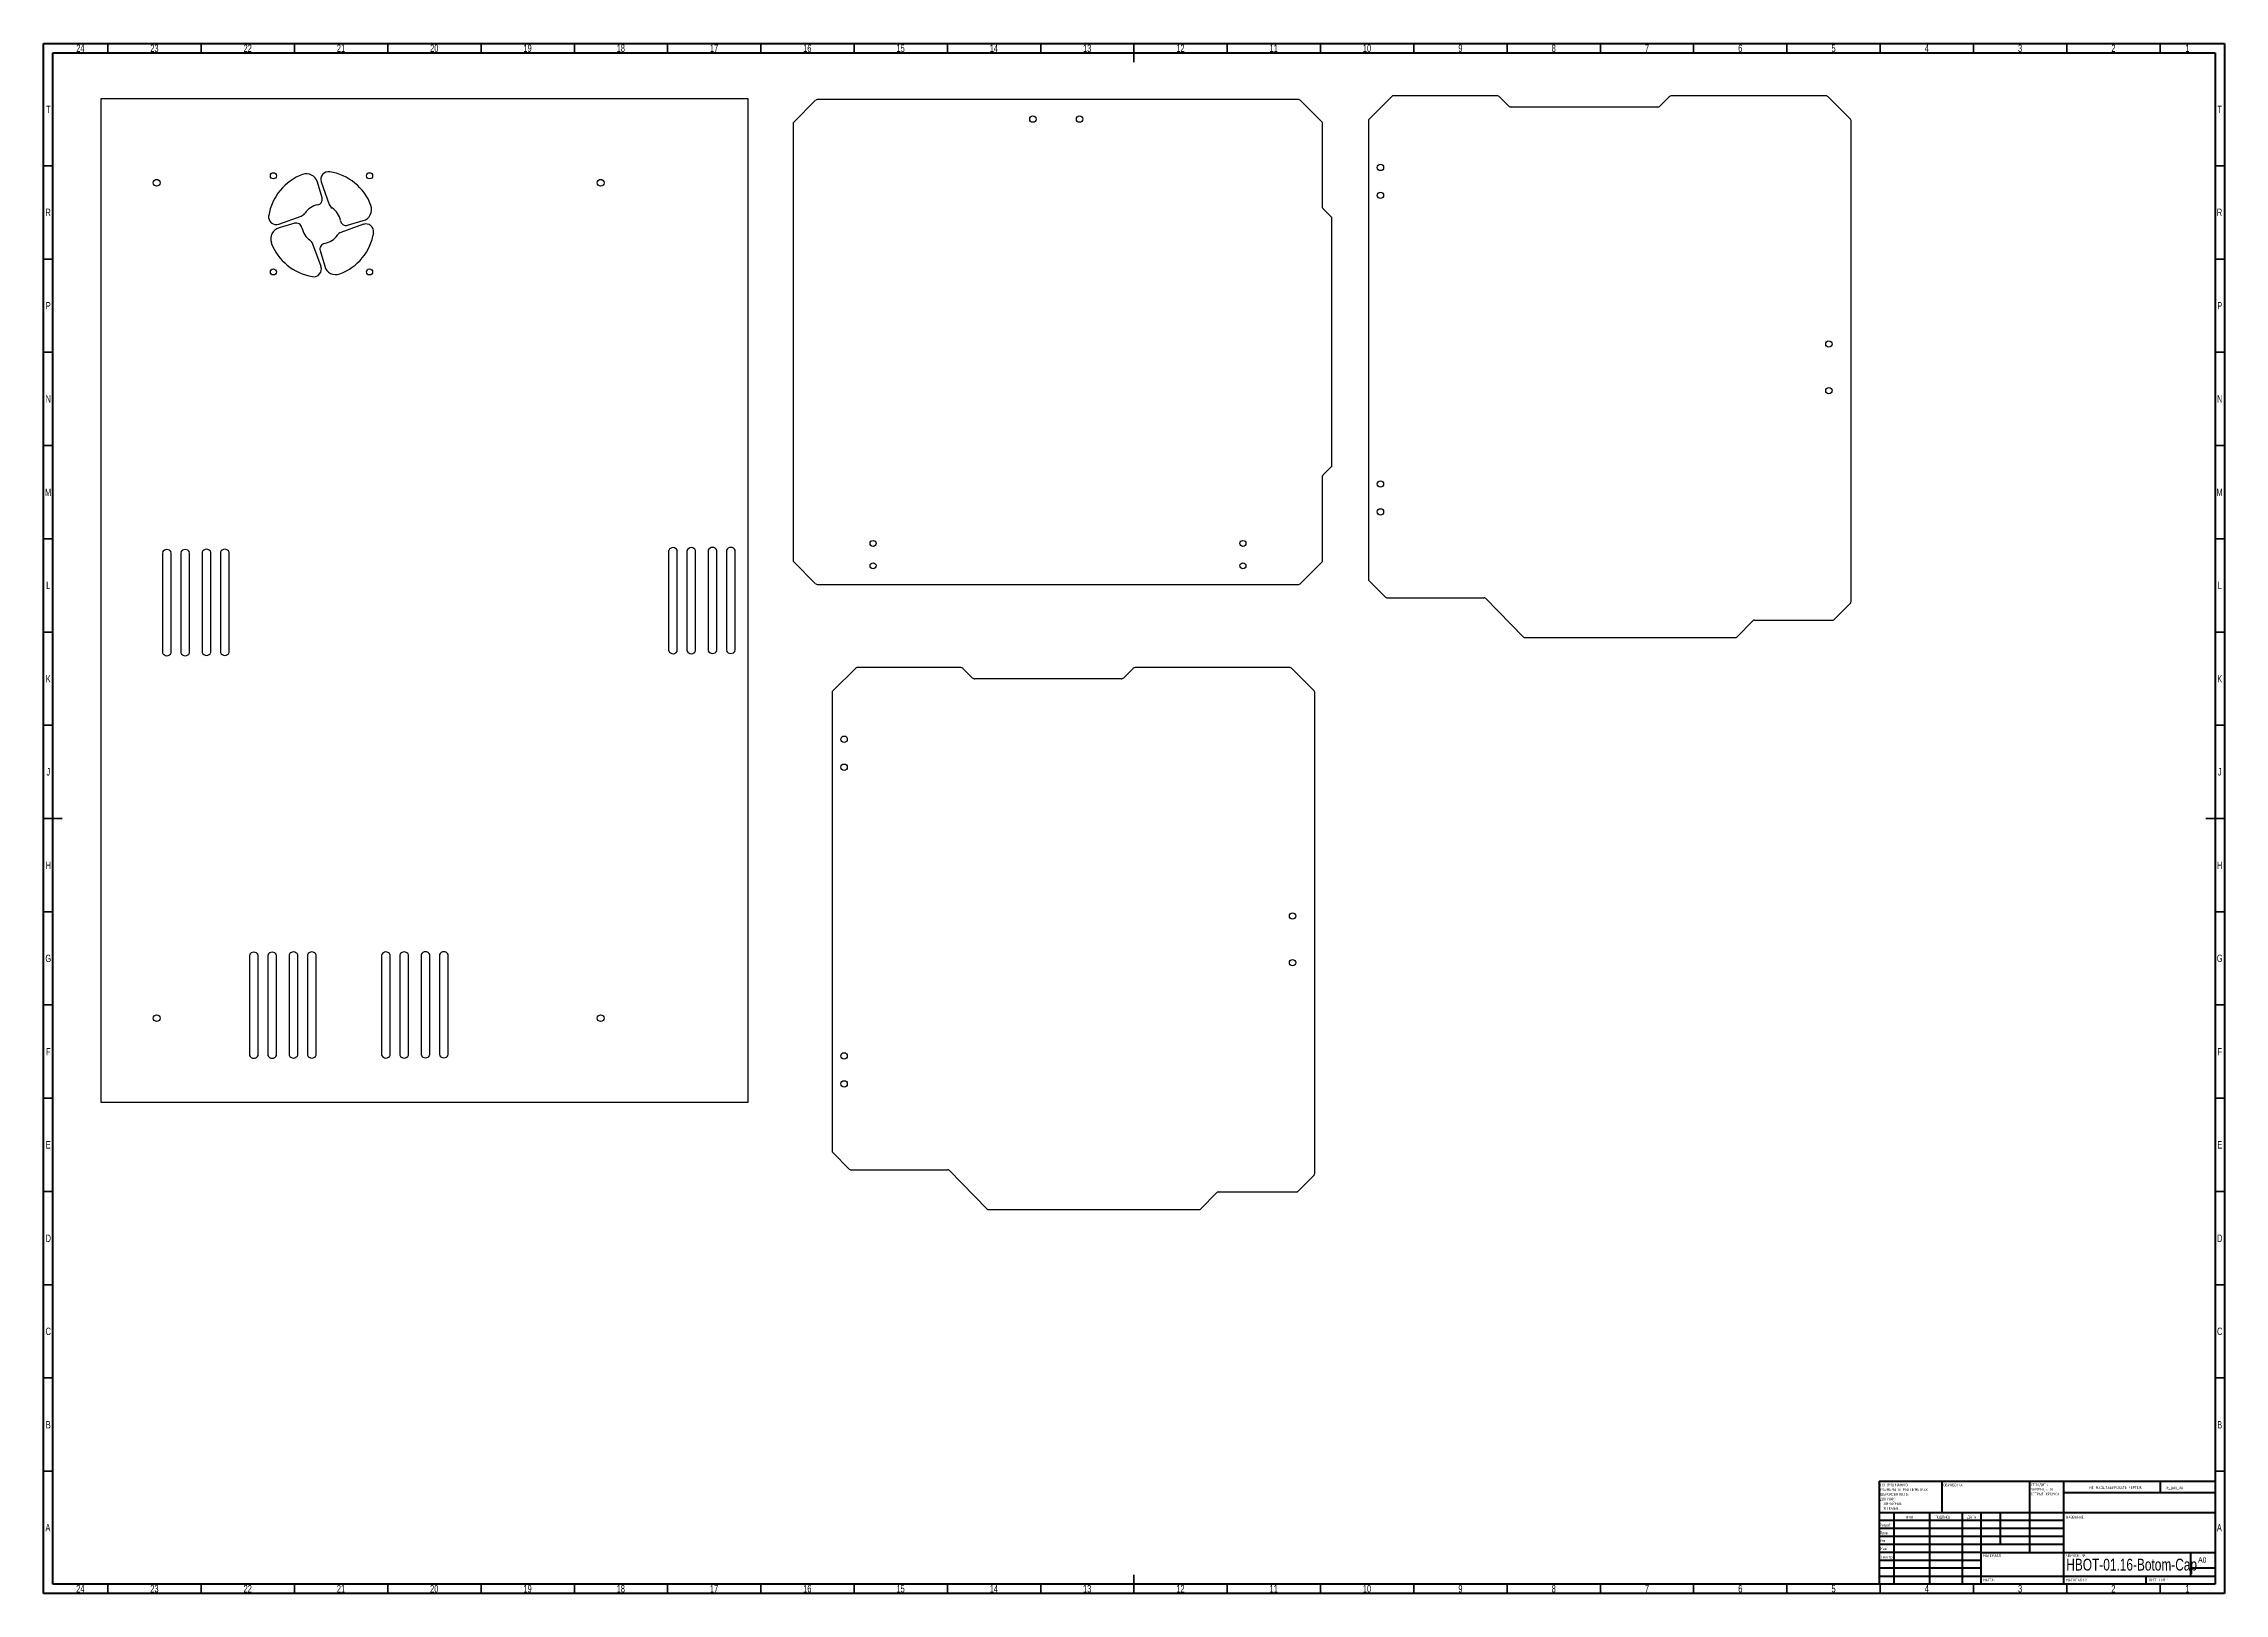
# Model space of a CAD drawing. Header units: millimetres. Extents: x 15 to 1184, y 5 to 836.
import ezdxf

# ---------------------------------------------------------------- set-up
doc = ezdxf.new("R2010")
doc.units = ezdxf.units.MM
doc.styles.add('SLDTEXTSTYLE0', font='TXT', dxfattribs={"width": 0.75})
doc.styles.add('SLDTEXTSTYLE1', font='TXT', dxfattribs={"width": 0.75, "bigfont": 'bigfont'})
doc.styles.add('SLDTEXTSTYLE2', font='TXT', dxfattribs={"width": 0.681818, "bigfont": 'bigfont'})

# ---------------------------------------------------------------- blocks, each defined once
blk = doc.blocks.new('SW_NOTE_0')
at = {"color": 0, "linetype": 'Continuous', "lineweight": 0, "char_height": 1.5, "attachment_point": 1, "style": 'SLDTEXTSTYLE1'}
for s, insert in [('\\M+18452\\M+18443\\M+1844C\\M+18440\\M+18444\\M+18449\\M+18453\\M+1845D', (0, 1.9)), ('\\M+18448\\M+18440\\M+18454\\M+18452\\M+18445\\M+1844E\\M+18457\\M+1845C \\M+18449', (0, -0.6)), ('\\M+1844F\\M+18452\\M+18453\\M+18451\\M+1845C\\M+18445 \\M+1844B\\M+18451\\M+1844F\\M+1844D\\M+1844B\\M+18449', (0, -3.1))]:
    blk.add_mtext(s, dxfattribs=dict(at, insert=insert))
blk = doc.blocks.new('SW_NOTE_1')
at = {"color": 0, "linetype": 'Continuous', "lineweight": 0, "char_height": 1.5, "attachment_point": 1, "style": 'SLDTEXTSTYLE1'}
for s, insert in [('\\M+18450\\M+1844F \\M+18454\\M+1844D\\M+1844F\\M+1844C\\M+18458\\M+18440\\M+1844E\\M+18449\\M+1845F:', (0, 1.9)), ('\\M+18444\\M+1844F\\M+18450\\M+18454\\M+18452\\M+1844B\\M+18449:', (0, -5.6)), ('\\M+18451\\M+18440\\M+18448\\M+1844D\\M+18445\\M+18451\\M+1845C \\M+18442 \\M+1844D\\M+18449\\M+1844C\\M+1844C\\M+18449\\M+1844D\\M+18445\\M+18453\\M+18451\\M+18440\\M+18456', (0, -0.6)), ('\\M+18459\\M+18445\\M+18451\\M+1844F\\M+18456\\M+1844F\\M+18442\\M+18440\\M+18453\\M+1844F\\M+18452\\M+18453\\M+1845D:', (0, -3.1)), ('\\M+1844C\\M+18449\\M+1844E\\M+18445\\M+1844A\\M+1844E\\M+1845C\\M+18445:', (1.7, -8.1)), ('\\M+18454\\M+18443\\M+1844C\\M+1844F\\M+18442\\M+1845C\\M+18445:', (1.7, -10.6))]:
    blk.add_mtext(s, dxfattribs=dict(at, insert=insert))

msp = doc.modelspace()

# ---------------------------------------------------------------- linework, layer by layer
at = {"color": 7, "linetype": 'Continuous', "lineweight": 70}
for p, q in [((15, 5), (15, 836)), ((15, 836), (1184, 836)), ((20, 10), (20, 831)), ((20, 831), (1179, 831)), ((1179, 831), (1179, 10)), ((1184, 836), (1184, 5)), ((1184, 5), (15, 5)), ((1179, 10), (20, 10))]:
    msp.add_line(p, q, dxfattribs=at)
at = {"color": 7, "linetype": 'Continuous', "lineweight": 35}
for p, q in [((49.5, 831), (49.5, 836)), ((99.5, 831), (99.5, 836)), ((149.5, 831), (149.5, 836)), ((199.5, 831), (199.5, 836)), ((249.5, 831), (249.5, 836)), ((299.5, 831), (299.5, 836)), ((349.5, 831), (349.5, 836)), ((399.5, 831), (399.5, 836)), ((449.5, 831), (449.5, 836)), ((499.5, 831), (499.5, 836)), ((549.5, 831), (549.5, 836)), ((599.5, 836), (599.5, 826)), ((599.5, 831), (599.5, 836)), ((649.5, 831), (649.5, 836)), ((699.5, 831), (699.5, 836)), ((749.5, 831), (749.5, 836)), ((799.5, 831), (799.5, 836)), ((849.5, 831), (849.5, 836)), ((899.5, 831), (899.5, 836)), ((949.5, 831), (949.5, 836)), ((999.5, 831), (999.5, 836)), ((1049.5, 831), (1049.5, 836)), ((1099.5, 831), (1099.5, 836)), ((1149.5, 831), (1149.5, 836)), ((20, 770.5), (15, 770.5)), ((1179, 770.5), (1184, 770.5)), ((20, 720.5), (15, 720.5)), ((1179, 720.5), (1184, 720.5)), ((20, 670.5), (15, 670.5)), ((1179, 670.5), (1184, 670.5)), ((20, 620.5), (15, 620.5)), ((1179, 620.5), (1184, 620.5)), ((20, 570.5), (15, 570.5)), ((1179, 570.5), (1184, 570.5)), ((20, 520.5), (15, 520.5)), ((1179, 520.5), (1184, 520.5)), ((20, 470.5), (15, 470.5)), ((1179, 470.5), (1184, 470.5)), ((15, 420.5), (25, 420.5)), ((20, 420.5), (15, 420.5)), ((1184, 420.5), (1174, 420.5)), ((1179, 420.5), (1184, 420.5)), ((20, 370.5), (15, 370.5)), ((1179, 370.5), (1184, 370.5)), ((20, 320.5), (15, 320.5)), ((1179, 320.5), (1184, 320.5)), ((20, 270.5), (15, 270.5)), ((1179, 270.5), (1184, 270.5)), ((20, 220.5), (15, 220.5)), ((1179, 220.5), (1184, 220.5)), ((20, 170.5), (15, 170.5)), ((1179, 170.5), (1184, 170.5)), ((20, 120.5), (15, 120.5)), ((1179, 120.5), (1184, 120.5)), ((20, 70.5), (15, 70.5)), ((1179, 70.5), (1184, 70.5)), ((599.5, 5), (599.5, 15)), ((49.5, 10), (49.5, 5)), ((99.5, 10), (99.5, 5)), ((149.5, 10), (149.5, 5)), ((199.5, 10), (199.5, 5)), ((249.5, 10), (249.5, 5)), ((299.5, 10), (299.5, 5)), ((349.5, 10), (349.5, 5)), ((399.5, 10), (399.5, 5)), ((449.5, 10), (449.5, 5)), ((499.5, 10), (499.5, 5)), ((549.5, 10), (549.5, 5)), ((599.5, 10), (599.5, 5)), ((649.5, 10), (649.5, 5)), ((699.5, 10), (699.5, 5)), ((749.5, 10), (749.5, 5)), ((799.5, 10), (799.5, 5)), ((849.5, 10), (849.5, 5)), ((899.5, 10), (899.5, 5)), ((949.5, 10), (949.5, 5)), ((999.5, 10), (999.5, 5)), ((1049.5, 10), (1049.5, 5)), ((1099.5, 10), (1099.5, 5)), ((1149.5, 10), (1149.5, 5))]:
    msp.add_line(p, q, dxfattribs=at)
at = {"color": 7, "linetype": 'Continuous', "lineweight": 25}
for p, q in [((737.8, 807.7), (725.5, 795.5)), ((794.1, 808), (738.5, 808)), ((800.3, 802.6), (795.5, 807.4)), ((886.3, 807.4), (881.5, 802.6)), ((970.6, 808), (887.7, 808)), ((983.6, 795.5), (971.4, 807.7)), ((392.6, 806.4), (45.6, 806.4)), ((45.6, 806.4), (45.6, 268.4)), ((392.6, 268.4), (392.6, 806.4)), ((428.8, 805.7), (417.1, 793.9)), ((687.9, 806), (429.6, 806)), ((700.3, 793.9), (688.6, 805.7)), ((880.1, 802), (801.7, 802)), ((416.8, 793.2), (416.8, 558.8)), ((700.6, 747.9), (700.6, 793.2)), ((725.2, 794.8), (725.2, 548.7)), ((983.9, 536.8), (983.9, 794.8)), ((164.3, 753.3), (161.9, 761.7)), ((163.8, 761.8), (168.1, 749.8)), ((141.1, 739.2), (153.1, 743.5)), ((149.6, 739.7), (141.2, 737.2)), ((186.4, 739.1), (174.4, 734.8)), ((177.9, 738.7), (186.3, 741.1)), ((705.4, 743), (700.8, 747.6)), ((705.5, 609.5), (705.5, 742.6)), ((163.7, 716.5), (159.4, 728.5)), ((163.3, 725), (165.7, 716.6)), ((700.8, 604.6), (705.4, 609.2)), ((700.6, 558.8), (700.6, 604.2)), ((78.8, 563.2), (78.8, 509.3)), ((83.4, 509.3), (83.4, 563.2)), ((88.6, 563.2), (88.6, 509.3)), ((93.2, 509.3), (93.2, 563.2)), ((100, 563.3), (100, 509.4)), ((104.6, 509.4), (104.6, 563.3)), ((109.8, 563.3), (109.8, 509.4)), ((114.4, 509.4), (114.4, 563.3)), ((350, 564.2), (350, 510.3)), ((354.7, 510.3), (354.7, 564.2)), ((359.8, 564.2), (359.8, 510.3)), ((364.5, 510.3), (364.5, 564.2)), ((371.3, 564.4), (371.3, 510.5)), ((375.9, 510.5), (375.9, 564.4)), ((381.1, 564.4), (381.1, 510.5)), ((385.7, 510.5), (385.7, 564.4)), ((417.1, 558.1), (428.8, 546.3)), ((688.6, 546.3), (700.3, 558.1)), ((429.6, 546), (687.9, 546)), ((725.5, 548), (734.3, 539.2)), ((735, 538.9), (787.1, 538.9)), ((787.9, 538.6), (808.3, 517.8)), ((922.6, 517.8), (931.4, 526.6)), ((932.1, 526.9), (974.2, 526.9)), ((974.9, 527.2), (983.7, 536.1)), ((809, 517.5), (921.9, 517.5)), ((450.3, 501.1), (438, 488.9)), ((506.6, 501.4), (451, 501.4)), ((512.8, 495.9), (508, 500.8)), ((592.6, 495.4), (514.2, 495.4)), ((598.8, 500.8), (594, 495.9)), ((683.2, 501.4), (600.2, 501.4)), ((696.1, 488.9), (683.9, 501.1)), ((437.7, 488.2), (437.7, 242.1)), ((696.4, 230.1), (696.4, 488.2)), ((125.4, 347.3), (125.4, 293.4)), ((130, 293.4), (130, 347.3)), ((135.2, 347.3), (135.2, 293.4)), ((139.8, 293.4), (139.8, 347.3)), ((146.6, 347.5), (146.6, 293.6)), ((151.3, 293.6), (151.3, 347.5)), ((156.4, 347.5), (156.4, 293.6)), ((161.1, 293.6), (161.1, 347.5)), ((196.2, 347.5), (196.2, 293.6)), ((200.8, 293.6), (200.8, 347.5)), ((206, 347.5), (206, 293.6)), ((210.6, 293.6), (210.6, 347.5)), ((217.4, 347.6), (217.4, 293.7)), ((222, 293.7), (222, 347.6)), ((227.2, 347.6), (227.2, 293.7)), ((231.9, 293.7), (231.9, 347.6)), ((45.6, 268.4), (392.6, 268.4)), ((438, 241.4), (446.8, 232.5)), ((447.5, 232.2), (499.6, 232.2)), ((500.4, 231.9), (520.8, 211.1)), ((687.4, 220.5), (696.2, 229.4)), ((521.5, 210.8), (634.4, 210.8)), ((635.1, 211.1), (643.9, 220)), ((644.6, 220.3), (686.7, 220.3))]:
    msp.add_line(p, q, dxfattribs=at)
at = {"color": 7, "linetype": 'Continuous', "lineweight": 50}
for p, q in [((999, 65.2), (1179, 65.2)), ((999, 65.2), (999, 10)), ((1032.8, 48.2), (1032.8, 65.2)), ((1079.6, 65.2), (1079.6, 27)), ((1097.8, 65.2), (1097.8, 10)), ((1179, 58.9), (1097.8, 58.9)), ((1149.8, 58.9), (1149.8, 65.2)), ((1179, 48.2), (999, 48.2)), ((1006.8, 48.2), (1006.8, 10)), ((1026, 48.2), (1026, 10)), ((1043.4, 48.2), (1043.4, 10)), ((1053.6, 10), (1053.6, 48.2)), ((1064, 31.2), (1064, 48.2)), ((1097.8, 44), (999, 44)), ((1097.8, 39.8), (999, 39.8)), ((1097.8, 35.5), (999, 35.5)), ((1097.8, 31.2), (999, 31.2)), ((1053.6, 27), (999, 27)), ((1053.6, 27), (1179, 27)), ((1166, 14.2), (1166, 27)), ((1053.6, 22.7), (999, 22.7)), ((1053.6, 18.5), (999, 18.5)), ((999, 14.2), (1179, 14.2)), ((1142, 10), (1142, 14.2)), ((1179, 18.5), (1166, 18.5))]:
    msp.add_line(p, q, dxfattribs=at)
at = {"color": 7, "linetype": 'Continuous', "lineweight": 25}
for centre, radius in [((545.3, 795.5), 1.7), ((570.3, 795.5), 1.7), ((75.6, 761.4), 1.8), ((138.2, 765.1), 1.65), ((189.7, 765.1), 1.65), ((313.6, 761.4), 1.8), ((731.6, 769.6), 1.7), ((731.6, 754.6), 1.7), ((138.2, 713.6), 1.65), ((189.7, 713.6), 1.65), ((972, 674.9), 1.7), ((972, 649.9), 1.7), ((731.6, 599.9), 1.7), ((731.6, 584.9), 1.7), ((459.6, 568), 1.6), ((657.9, 568), 1.6), ((459.6, 556), 1.6), ((657.9, 556), 1.6), ((444.1, 463), 1.7), ((444.1, 448), 1.7), ((684.5, 368.2), 1.7), ((684.5, 343.2), 1.7), ((75.6, 313.4), 1.8), ((313.6, 313.4), 1.8), ((444.1, 293.2), 1.7), ((444.1, 278.2), 1.7)]:
    msp.add_circle(centre, radius, dxfattribs=at)
for centre, radius, start, end in [((738.5, 807), 1, 90, 134.7975), ((794.1, 806), 2, 45, 90), ((887.7, 806), 2, 90, 135), ((970.6, 807), 1, 45.2025, 90), ((429.6, 805), 1, 90, 135.2025), ((687.9, 805), 1, 44.7975, 90), ((726.2, 794.8), 1, 134.7976, 180), ((801.7, 804), 2, 225, 270), ((880.1, 804), 2, 270, 315), ((982.9, 794.8), 1, 360, 45.2024), ((417.8, 793.2), 1, 135.2024, 180), ((699.6, 793.2), 1, 360, 44.7975), ((163.8, 739.2), 28.5, 110.6218, 170.7226), ((155.9, 760), 6.18, 16.1144, 110.6218), ((167.7, 763.2), 4.12, 80.7226, 199.6472), ((163.8, 739.2), 28.5, 20.6218, 80.7226), ((163.8, 739.2), 10.5, 100.477, 145.6883), ((161.3, 752.5), 3.09, 280.477, 16.1144), ((172, 751.2), 4.12, 199.6472, 235.6883), ((184.6, 747), 6.18, 286.1144, 20.6218), ((139.7, 743.1), 4.12, 170.7226, 289.6472), ((142.9, 731.3), 6.18, 106.1144, 200.6218), ((150.4, 736.7), 3.09, 10.477, 106.1144), ((151.7, 747.4), 4.12, 289.6472, 325.6883), ((163.8, 739.2), 10.5, 190.477, 235.6883), ((163.8, 739.2), 10.5, 10.477, 55.6883), ((177.1, 741.6), 3.09, 190.477, 286.1144), ((187.8, 735.2), 4.12, 350.7226, 109.6472), ((701.1, 747.9), 0.5, 180, 225), ((705, 742.6), 0.5, 360, 45), ((163.7, 739.2), 28.5, 200.6218, 260.7226), ((155.5, 727.1), 4.12, 19.6472, 55.6883), ((166.2, 725.8), 3.09, 100.477, 196.1144), ((163.8, 739.2), 10.5, 280.477, 325.6883), ((175.8, 730.9), 4.12, 109.6472, 145.6883), ((163.8, 739.2), 28.5, 290.6218, 350.7226), ((159.8, 715.1), 4.12, 260.7226, 19.6472), ((171.6, 718.3), 6.18, 196.1144, 290.6218), ((705, 609.5), 0.5, 315, 0), ((701.1, 604.2), 0.5, 135, 180), ((81.1, 562.2), 2.54, 23.9625, 156.0375), ((90.9, 562.2), 2.54, 23.9625, 156.0375), ((102.3, 562.3), 2.54, 23.9625, 156.0375), ((112.1, 562.3), 2.54, 23.9625, 156.0375), ((352.4, 563.2), 2.54, 23.9625, 156.0375), ((362.2, 563.2), 2.54, 23.9625, 156.0375), ((373.6, 563.3), 2.54, 23.9625, 156.0375), ((383.4, 563.3), 2.54, 23.9625, 156.0375), ((417.8, 558.8), 1, 180, 224.7975), ((699.6, 558.8), 1, 315.2025, 0), ((429.6, 547), 1, 224.7975, 270), ((687.9, 547), 1, 270, 315.2025), ((726.2, 548.7), 1, 180, 224.6947), ((735, 539.9), 1, 224.6949, 270), ((787.1, 537.9), 1, 44.5049, 90), ((932.1, 525.9), 1, 89.9999, 135.3051), ((974.2, 527.9), 1, 270, 315.3052), ((982.9, 536.8), 1, 315.3052, 360), ((809, 518.5), 1, 224.5049, 270), ((921.9, 518.5), 1, 270, 315.3052), ((81.1, 510.3), 2.54, 203.9625, 336.0375), ((90.9, 510.3), 2.54, 203.9625, 336.0375), ((102.3, 510.5), 2.54, 203.9625, 336.0375), ((112.1, 510.5), 2.54, 203.9625, 336.0375), ((352.4, 511.4), 2.54, 203.9625, 336.0375), ((362.2, 511.4), 2.54, 203.9625, 336.0375), ((373.6, 511.5), 2.54, 203.9625, 336.0375), ((383.4, 511.5), 2.54, 203.9625, 336.0375), ((451, 500.4), 1, 90, 134.7975), ((506.6, 499.4), 2, 45, 90), ((514.2, 497.4), 2, 225, 270), ((592.6, 497.4), 2, 270, 315), ((600.2, 499.4), 2, 90, 135), ((683.2, 500.4), 1, 45.2025, 90), ((438.7, 488.2), 1, 134.7976, 180), ((695.4, 488.2), 1, 360, 45.2024), ((127.7, 346.3), 2.54, 23.9625, 156.0375), ((137.5, 346.3), 2.54, 23.9625, 156.0375), ((148.9, 346.4), 2.54, 23.9625, 156.0375), ((158.8, 346.4), 2.54, 23.9625, 156.0375), ((198.5, 346.4), 2.54, 23.9625, 156.0375), ((208.3, 346.4), 2.54, 23.9625, 156.0375), ((219.7, 346.5), 2.54, 23.9625, 156.0375), ((229.5, 346.5), 2.54, 23.9625, 156.0375), ((127.7, 294.5), 2.54, 203.9625, 336.0375), ((137.5, 294.5), 2.54, 203.9625, 336.0375), ((148.9, 294.6), 2.54, 203.9625, 336.0375), ((158.8, 294.6), 2.54, 203.9625, 336.0375), ((198.5, 294.6), 2.54, 203.9625, 336.0375), ((208.3, 294.6), 2.54, 203.9625, 336.0375), ((219.7, 294.7), 2.54, 203.9625, 336.0375), ((229.5, 294.7), 2.54, 203.9625, 336.0375), ((438.7, 242.1), 1, 180, 224.6947), ((447.5, 233.2), 1, 224.6949, 270), ((499.6, 231.2), 1, 44.5049, 90), ((695.4, 230.1), 1, 315.3052, 360), ((521.5, 211.8), 1, 224.5049, 270), ((634.4, 211.8), 1, 270, 315.3052), ((644.6, 219.3), 1, 89.9999, 135.3051), ((686.7, 221.3), 1, 270, 315.3052)]:
    msp.add_arc(centre, radius, start, end, dxfattribs=at)

# ---------------------------------------------------------------- block references
at = {"color": 7, "linetype": 'Continuous', "lineweight": 0}
for name, p in [('SW_NOTE_1', (999.6, 62)), ('SW_NOTE_0', (1080.3, 62.1))]:
    msp.add_blockref(name, p, dxfattribs=at)

# ---------------------------------------------------------------- texts
for s, insert, char_height, attachment_point, style in [('24', (34.7, 835.5), 3.97, 2, 'SLDTEXTSTYLE0'), ('23', (74.4, 835.5), 3.97, 2, 'SLDTEXTSTYLE0'), ('22', (124.4, 835.5), 3.97, 2, 'SLDTEXTSTYLE0'), ('21', (174.4, 835.5), 3.97, 2, 'SLDTEXTSTYLE0'), ('20', (224.4, 835.5), 3.97, 2, 'SLDTEXTSTYLE0'), ('19', (274.4, 835.5), 3.97, 2, 'SLDTEXTSTYLE0'), ('18', (324.4, 835.5), 3.97, 2, 'SLDTEXTSTYLE0'), ('17', (374.4, 835.5), 3.97, 2, 'SLDTEXTSTYLE0'), ('16', (424.4, 835.5), 3.97, 2, 'SLDTEXTSTYLE0'), ('15', (474.4, 835.5), 3.97, 2, 'SLDTEXTSTYLE0'), ('14', (524.4, 835.5), 3.97, 2, 'SLDTEXTSTYLE0'), ('13', (574.4, 835.5), 3.97, 2, 'SLDTEXTSTYLE0'), ('12', (624.4, 835.5), 3.97, 2, 'SLDTEXTSTYLE0'), ('11', (674.4, 835.5), 3.97, 2, 'SLDTEXTSTYLE0'), ('10', (724.4, 835.5), 3.97, 2, 'SLDTEXTSTYLE0'), ('9', (774.5, 835.5), 3.97, 2, 'SLDTEXTSTYLE0'), ('8', (824.5, 835.5), 3.97, 2, 'SLDTEXTSTYLE0'), ('7', (874.5, 835.5), 3.97, 2, 'SLDTEXTSTYLE0'), ('6', (924.5, 835.5), 3.97, 2, 'SLDTEXTSTYLE0'), ('5', (974.5, 835.5), 3.97, 2, 'SLDTEXTSTYLE0'), ('4', (1024.5, 835.5), 3.97, 2, 'SLDTEXTSTYLE0'), ('3', (1074.5, 835.5), 3.97, 2, 'SLDTEXTSTYLE0'), ('2', (1124.5, 835.5), 3.97, 2, 'SLDTEXTSTYLE0'), ('1', (1164.2, 835.5), 3.97, 2, 'SLDTEXTSTYLE0'), ('T', (17.5, 802.7), 3.97, 2, 'SLDTEXTSTYLE0'), ('T', (1181.5, 802.7), 3.97, 2, 'SLDTEXTSTYLE0'), ('R', (17.4, 747.5), 3.97, 2, 'SLDTEXTSTYLE0'), ('R', (1181.4, 747.5), 3.97, 2, 'SLDTEXTSTYLE0'), ('P', (17.5, 697.4), 3.97, 2, 'SLDTEXTSTYLE0'), ('P', (1181.5, 697.4), 3.97, 2, 'SLDTEXTSTYLE0'), ('N', (17.5, 647.5), 3.97, 2, 'SLDTEXTSTYLE0'), ('N', (1181.5, 647.5), 3.97, 2, 'SLDTEXTSTYLE0'), ('M', (17.4, 597.4), 3.97, 2, 'SLDTEXTSTYLE0'), ('M', (1181.4, 597.4), 3.97, 2, 'SLDTEXTSTYLE0'), ('L', (17.5, 547.5), 3.97, 2, 'SLDTEXTSTYLE0'), ('L', (1181.5, 547.5), 3.97, 2, 'SLDTEXTSTYLE0'), ('K', (17.5, 497.4), 3.97, 2, 'SLDTEXTSTYLE0'), ('K', (1181.5, 497.4), 3.97, 2, 'SLDTEXTSTYLE0'), ('J', (17.5, 447.5), 3.97, 2, 'SLDTEXTSTYLE0'), ('J', (1181.5, 447.5), 3.97, 2, 'SLDTEXTSTYLE0'), ('H', (17.5, 397.4), 3.97, 2, 'SLDTEXTSTYLE0'), ('H', (1181.5, 397.4), 3.97, 2, 'SLDTEXTSTYLE0'), ('G', (17.5, 347.5), 3.97, 2, 'SLDTEXTSTYLE0'), ('G', (1181.5, 347.5), 3.97, 2, 'SLDTEXTSTYLE0'), ('F', (17.5, 297.4), 3.97, 2, 'SLDTEXTSTYLE0'), ('F', (1181.5, 297.4), 3.97, 2, 'SLDTEXTSTYLE0'), ('E', (17.5, 247.5), 3.97, 2, 'SLDTEXTSTYLE0'), ('E', (1181.5, 247.5), 3.97, 2, 'SLDTEXTSTYLE0'), ('D', (17.5, 197.4), 3.97, 2, 'SLDTEXTSTYLE0'), ('D', (1181.5, 197.4), 3.97, 2, 'SLDTEXTSTYLE0'), ('C', (17.5, 147.5), 3.97, 2, 'SLDTEXTSTYLE0'), ('C', (1181.5, 147.5), 3.97, 2, 'SLDTEXTSTYLE0'), ('B', (17.5, 97.4), 3.97, 2, 'SLDTEXTSTYLE0'), ('B', (1181.5, 97.4), 3.97, 2, 'SLDTEXTSTYLE0'), ('\\M+1844F\\M+18441\\M+18451\\M+18440\\M+18441\\M+1844F\\M+18453\\M+1844B\\M+18440:', (1033.4, 63.9), 1.5, 1, 'SLDTEXTSTYLE1'), ('\\M+1844E\\M+18445 \\M+1844D\\M+18440\\M+18452\\M+18459\\M+18453\\M+18440\\M+18441\\M+18449\\M+18451\\M+1844F\\M+18442\\M+18440\\M+18453\\M+1845D \\M+18458\\M+18445\\M+18451\\M+18453\\M+18445\\M+18447', (1111.6, 62.5), 1.5, 1, 'SLDTEXTSTYLE1'), ('\\M+18451\\M+18445\\M+18444\\M+18440\\M+1844B\\M+18457\\M+18449\\M+18460', (1152.3, 62.3), 1.5, 1, 'SLDTEXTSTYLE1'), ('A', (17.3, 42.2), 3.97, 2, 'SLDTEXTSTYLE0'), ('\\M+18451\\M+18470\\M+18478\\M+18482\\M+18470\\M+18471.', (999.2, 42.4), 1.5, 1, 'SLDTEXTSTYLE1'), ('\\M+18450\\M+18482\\M+18480\\M+18472.', (999.4, 38.2), 1.5, 1, 'SLDTEXTSTYLE1'), ('\\M+18449\\M+1844D\\M+18460', (1013.3, 46.5), 1.5, 1, 'SLDTEXTSTYLE1'), ('\\M+18450\\M+1844F\\M+18444\\M+18450\\M+18449\\M+18452\\M+1845D', (1029, 46.6), 1.5, 1, 'SLDTEXTSTYLE1'), ('\\M+18444\\M+18440\\M+18453\\M+18440', (1046.2, 46.6), 1.5, 1, 'SLDTEXTSTYLE1'), ('\\M+1844E\\M+18440\\M+18448\\M+18442\\M+18440\\M+1844E\\M+18449\\M+18445:', (1099.1, 46.6), 1.5, 1, 'SLDTEXTSTYLE1'), ('A', (1181.3, 42.2), 3.97, 2, 'SLDTEXTSTYLE0'), ('\\M+18454\\M+18484\\M+18472.', (999.4, 34.1), 1.5, 1, 'SLDTEXTSTYLE1'), ('\\M+1844D\\M+18470\\M+1848A.', (999.5, 29.7), 1.5, 1, 'SLDTEXTSTYLE1'), ('\\M+18453.\\M+1847B\\M+18480\\M+1847E\\M+18484\\M+18482', (999.7, 25.3), 1.5, 1, 'SLDTEXTSTYLE1'), ('\\M+1844D\\M+18440\\M+18453\\M+18445\\M+18451\\M+18449\\M+18440\\M+1844C:', (1054.6, 26), 1.5, 1, 'SLDTEXTSTYLE1'), ('\\M+18458\\M+18445\\M+18451\\M+18453\\M+18445\\M+18447 \\M+18782:', (1099.4, 26), 1.5, 1, 'SLDTEXTSTYLE1'), ('HBOT-01.16-Botom-Cap', (1134.3, 23.6), 6.35, 2, 'SLDTEXTSTYLE0'), ('A0', (1169.9, 24.4), 2.91, 1, 'SLDTEXTSTYLE0'), ('\\M+1844D\\M+18440\\M+18452\\M+18452\\M+18440:', (1054.6, 12.9), 1.499, 1, 'SLDTEXTSTYLE1'), ('\\M+1844D\\M+18440\\M+18452\\M+18459\\M+18453\\M+18440\\M+18441:1:2', (1099.1, 12.9), 1.5, 1, 'SLDTEXTSTYLE1'), ('\\M+1844C\\M+18449\\M+18452\\M+18453 1 \\M+18449\\M+18448 1', (1143.5, 12.9), 1.5, 1, 'SLDTEXTSTYLE2'), ('24', (34.7, 9.5), 3.97, 2, 'SLDTEXTSTYLE0'), ('23', (74.4, 9.5), 3.97, 2, 'SLDTEXTSTYLE0'), ('22', (124.4, 9.5), 3.97, 2, 'SLDTEXTSTYLE0'), ('21', (174.4, 9.5), 3.97, 2, 'SLDTEXTSTYLE0'), ('20', (224.4, 9.5), 3.97, 2, 'SLDTEXTSTYLE0'), ('19', (274.4, 9.5), 3.97, 2, 'SLDTEXTSTYLE0'), ('18', (324.4, 9.5), 3.97, 2, 'SLDTEXTSTYLE0'), ('17', (374.4, 9.5), 3.97, 2, 'SLDTEXTSTYLE0'), ('16', (424.4, 9.5), 3.97, 2, 'SLDTEXTSTYLE0'), ('15', (474.4, 9.5), 3.97, 2, 'SLDTEXTSTYLE0'), ('14', (524.4, 9.5), 3.97, 2, 'SLDTEXTSTYLE0'), ('13', (574.4, 9.5), 3.97, 2, 'SLDTEXTSTYLE0'), ('12', (624.4, 9.5), 3.97, 2, 'SLDTEXTSTYLE0'), ('11', (674.4, 9.5), 3.97, 2, 'SLDTEXTSTYLE0'), ('10', (724.4, 9.5), 3.97, 2, 'SLDTEXTSTYLE0'), ('9', (774.5, 9.5), 3.97, 2, 'SLDTEXTSTYLE0'), ('8', (824.5, 9.5), 3.97, 2, 'SLDTEXTSTYLE0'), ('7', (874.5, 9.5), 3.97, 2, 'SLDTEXTSTYLE0'), ('6', (924.5, 9.5), 3.97, 2, 'SLDTEXTSTYLE0'), ('5', (974.5, 9.5), 3.97, 2, 'SLDTEXTSTYLE0'), ('4', (1024.5, 9.5), 3.97, 2, 'SLDTEXTSTYLE0'), ('3', (1074.5, 9.5), 3.97, 2, 'SLDTEXTSTYLE0'), ('2', (1124.5, 9.5), 3.97, 2, 'SLDTEXTSTYLE0'), ('1', (1164.2, 9.5), 3.97, 2, 'SLDTEXTSTYLE0')]:
    msp.add_mtext(s, dxfattribs=dict(at, insert=insert, char_height=char_height, attachment_point=attachment_point, style=style))

doc.saveas('drawing.dxf')
